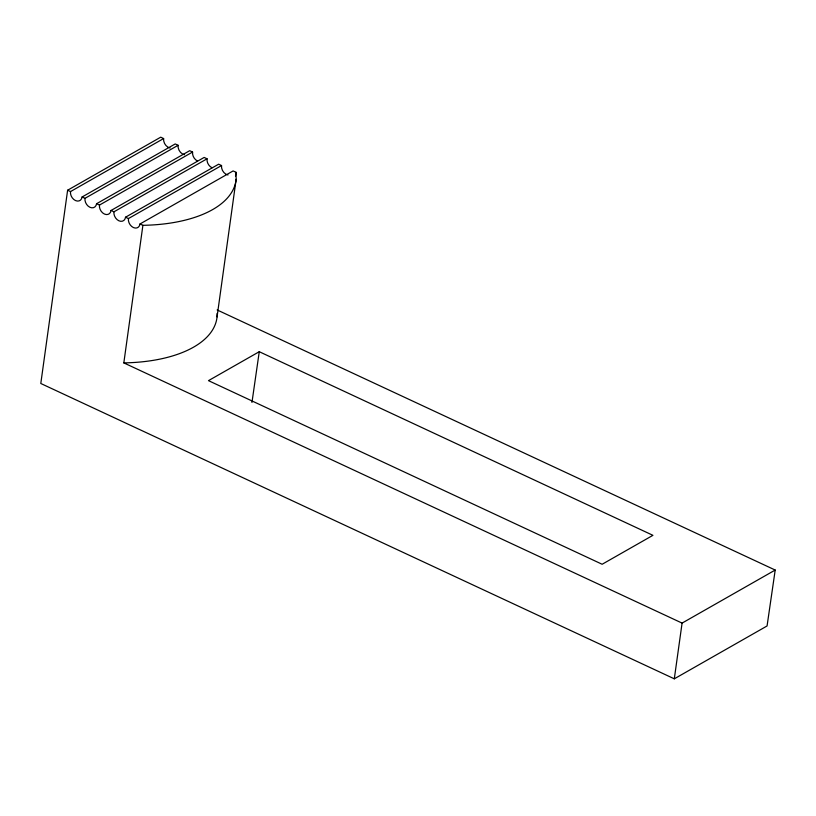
<?xml version="1.0" encoding="UTF-8"?>
<svg xmlns="http://www.w3.org/2000/svg" width="816" height="816" viewBox="0 0 816 816"><rect width="100%" height="100%" fill="white"/><g stroke="black" fill="none" stroke-linecap="round" stroke-linejoin="round"><path stroke-width="1.22" d="M217.138 309.947L775.2 570.047L767.071 625.964L674.302 678.82L40.8 383.489L67.616 190.23L70.513 191.576A7.222 5.335 60.3 0 0 75.439 200.532A7.222 5.335 60.3 0 0 82.1 196.972L84.986 198.329A7.222 5.335 60.3 0 0 89.913 207.274A7.222 5.335 60.3 0 0 96.574 203.725L99.47 205.071A7.222 5.335 60.3 0 0 104.397 214.027A7.222 5.335 60.3 0 0 111.047 210.467L113.944 211.823A7.222 5.335 60.3 0 0 118.871 220.779A7.222 5.335 60.3 0 0 125.531 217.219L128.428 218.566A7.222 5.335 60.3 0 0 133.345 227.521A7.222 5.335 60.3 0 0 140.005 223.972L233.121 170.932L236.018 172.288L236.14 179.326A123.736 60.18 7.9 0 1 142.902 225.318L123.828 362.896A123.736 60.18 7.9 0 0 217.056 316.904L217.097 313.426M235.498 176.072L236.018 172.288M217.056 316.904L236.14 179.326M674.302 678.82L682.084 623.098L775.2 570.047M251.96 402.451L259.264 351.706L652.933 535.327L602.147 564.264L208.478 380.644L259.264 351.706M67.616 190.23L160.732 137.18L163.628 138.547A7.222 5.335 60.3 0 0 170.085 147.982M70.513 191.576L163.628 138.547M82.1 196.972L175.216 143.942L178.112 145.289A7.222 5.335 60.3 0 0 184.559 154.734M84.986 198.329L178.112 145.289M96.574 203.725L189.689 150.695L192.586 152.041A7.222 5.335 60.3 0 0 197.513 160.997M99.47 205.071L192.586 152.041M111.047 210.467L204.163 157.437L207.06 158.794A7.222 5.335 60.3 0 0 211.987 167.749M113.944 211.823L207.06 158.794M125.531 217.219L218.647 164.2L221.544 165.536A7.222 5.335 60.3 0 0 227.99 174.971M128.428 218.566L221.544 165.536M140.005 223.972L142.902 225.318M123.828 362.896L682.084 623.098"/></g></svg>
